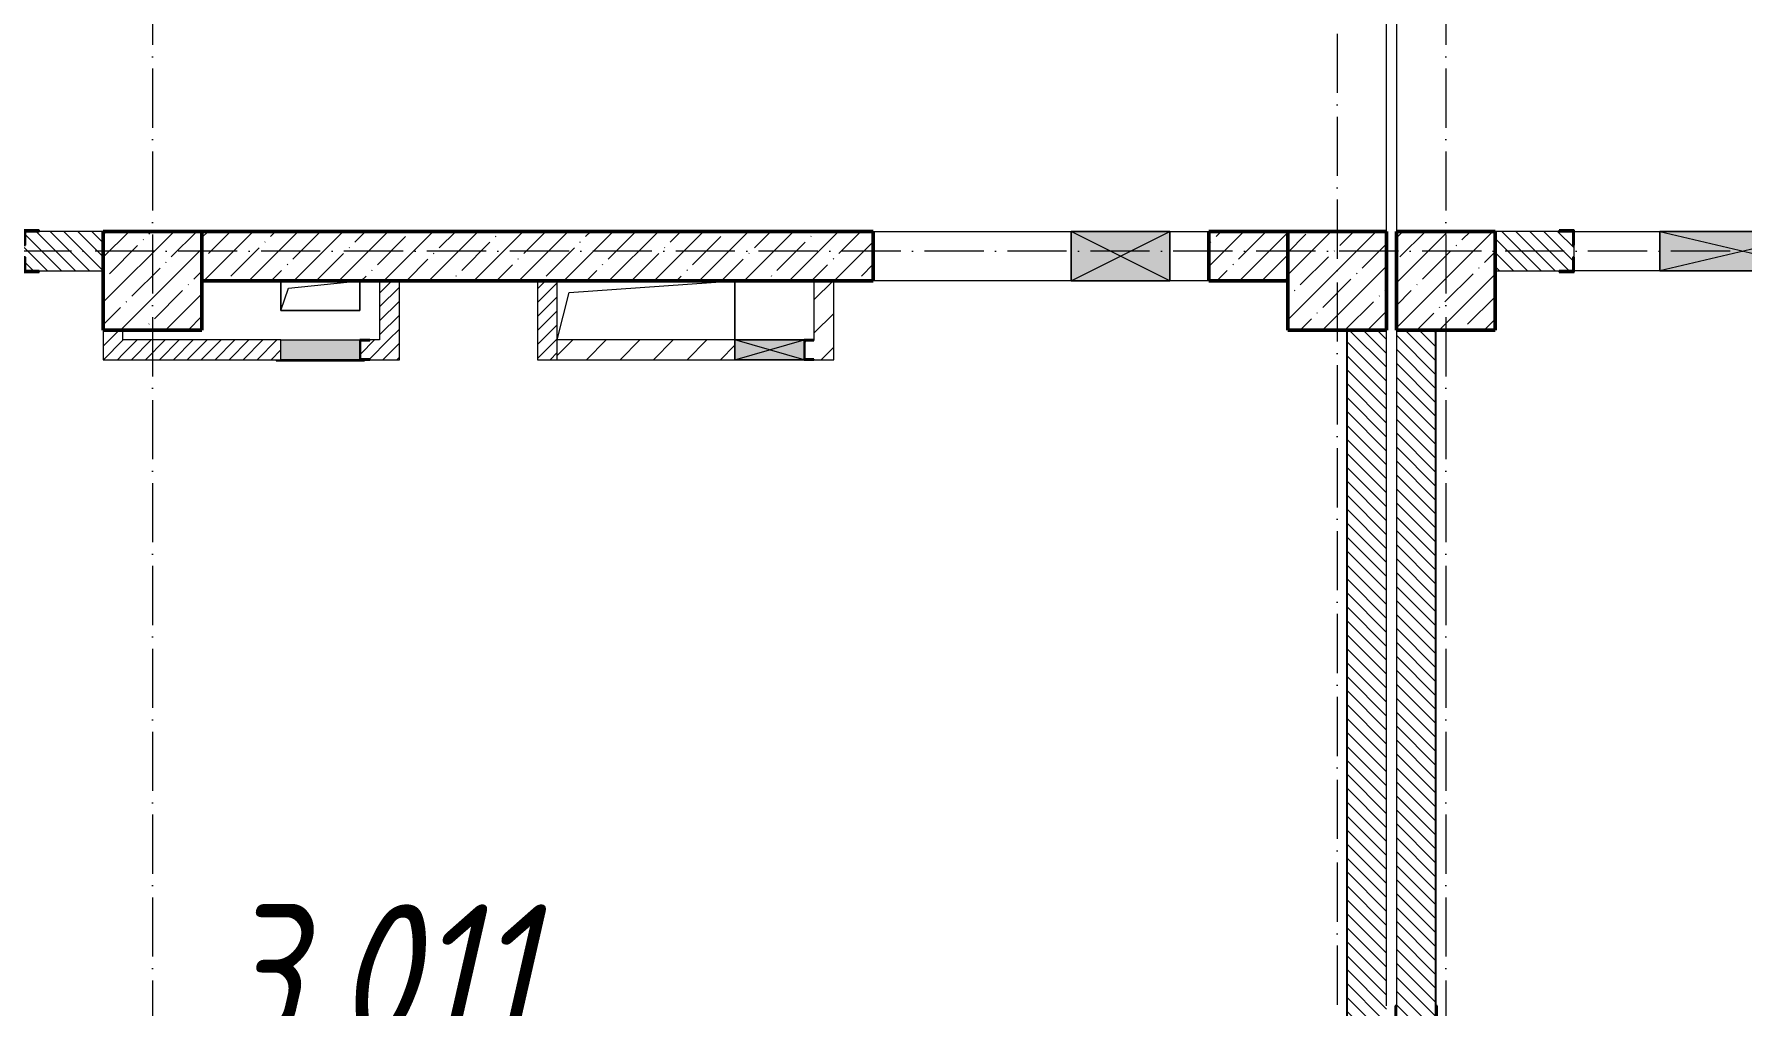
# Model space of a CAD drawing. Header units: millimetres. Extents: x -12989 to 629078, y -109036 to 555275.
# Drawn here: x 322121 to 330771, y -27607 to -22682 of the extents above; entities that cross this region are included whole.
import ezdxf

# ---------------------------------------------------------------- set-up
doc = ezdxf.new("R2010")
doc.units = ezdxf.units.MM
doc.linetypes.add('50_200_ШТРИХ_1Т_ш5_п1_п1_', pattern=[700, 500, -100, 0, -100])
for name, color, linetype, lineweight in [('4 -стяжа', 7, 'Continuous', 30), ('A-DETL-GENF-OTLN', 7, 'Continuous', 9), ('A-FLOR-____-OTLN', 7, 'Continuous', 9), ('A-GENM-____-MCUT', 7, 'Continuous', 25), ('A-GENM-____-OTLN', 7, 'Continuous', 9), ('A-GENM-____-OTLN-1', 7, 'Continuous', 25), ('A-GLAZ-____-OTLN', 7, 'Continuous', 9), ('A-WALL-____-MCUT', 7, 'Continuous', 13), ('A-WALL-____-MCUT-2', 7, 'Continuous', 50), ('A-WALL-____-OTLN', 7, 'Continuous', 9), ('A-WALL-____-PATT-1', 7, 'Continuous', 9), ('A-WALL-FNSH-MCUT-1', 7, 'Continuous', 9), ('I-WALL-____-OTLN', 7, 'Continuous', 9), ('S-COLS-____-MCUT', 7, 'Continuous', 50), ('S-COLS-____-OTLN', 7, 'Continuous', 9), ('S-GRID-____-OTLN-1', 7, '50_200_ШТРИХ_1Т_ш5_п1_п1_', 9), ('Марки помещений', 7, 'Continuous', 9)]:
    doc.layers.add(name, color=color, linetype=linetype, lineweight=lineweight)
doc.layers.add('A-GLAZ-____-OTLN-1', color=7, linetype='Continuous', lineweight=9, true_color=0xc0c0c0)
doc.layers.get('4 -стяжа').off()
doc.styles.add('ISOCPEUR_I_2', font='isocpeui.ttf', dxfattribs={"width": 0.85, "height": 2.3})
pattern_1 = [(135, (283770.707, -86863.456), (-35.35534, -35.35534), [])]
pattern_2 = [(45, (283770.707, -86863.456), (-35.35534, 35.35534), [])]
pattern_3 = [(45, (283770.71, -86863.46), (-84.85281, 84.85281), [])]

# ---------------------------------------------------------------- blocks, each defined once
blk = doc.blocks.new('BSC_Колонна _Прямоугольная - 500х500-V17-АР1_План отверстий 3 этажа в осях 1-64_Ю-ЯЯ')
at = {"layer": 'S-COLS-____-OTLN'}
h = blk.add_hatch(dxfattribs=at)
h.set_pattern_fill('FP_24', color=256, style=0, pattern_type=2)
h.set_pattern_definition([(45, (-44950, -62931.04), (-114.04925, 114.04925), []), (45, (-44835.95, -62931.04), (-114.04925, 114.04925), [201.613, -40.323, 3.353, -36.97])])
h.paths.add_polyline_path([(-250, -250), (250, -250), (250, 250), (-250, 250)], flags=0)
at = {"layer": 'S-COLS-____-MCUT'}
for p, q in [((250, 250), (-250, 250)), ((-250, 250), (-250, -250)), ((250, -250), (250, 250)), ((-250, -250), (250, -250))]:
    blk.add_line(p, q, dxfattribs=at)
blk = doc.blocks.new('BSC_Колонна _Прямоугольная - 500х500-V45-АР1_План отверстий 3 этажа в осях 1-64_Ю-ЯЯ')
at = {"layer": 'S-COLS-____-OTLN'}
h = blk.add_hatch(dxfattribs=at)
h.set_pattern_fill('FP_53', color=256, style=0, pattern_type=2)
h.set_pattern_definition([(45, (-38950, -62931.04), (-114.04925, 114.04925), []), (45, (-38835.95, -62931.04), (-114.04925, 114.04925), [201.613, -40.323, 3.353, -36.97])])
h.paths.add_polyline_path([(-250, -250), (250, -250), (250, 250), (-250, 250)], flags=0)
at = {"layer": 'S-COLS-____-MCUT'}
for p, q in [((250, 250), (-250, 250)), ((-250, 250), (-250, -250)), ((250, -250), (250, 250)), ((-250, -250), (250, -250))]:
    blk.add_line(p, q, dxfattribs=at)
blk = doc.blocks.new('BSC_Колонна _Прямоугольная - 500х500-V73-АР1_План отверстий 3 этажа в осях 1-64_Ю-ЯЯ')
at = {"layer": 'S-COLS-____-OTLN'}
h = blk.add_hatch(dxfattribs=at)
h.set_pattern_fill('FP_82', color=256, style=0, pattern_type=2)
h.set_pattern_definition([(45, (-45500, -62931.04), (-114.04925, 114.04925), []), (45, (-45385.95, -62931.04), (-114.04925, 114.04925), [201.613, -40.323, 3.353, -36.97])])
h.paths.add_polyline_path([(-250, -250), (250, -250), (250, 250), (-250, 250)], flags=0)
at = {"layer": 'S-COLS-____-MCUT'}
for p, q in [((250, 250), (-250, 250)), ((-250, 250), (-250, -250)), ((250, -250), (250, 250)), ((-250, -250), (250, -250))]:
    blk.add_line(p, q, dxfattribs=at)
blk = doc.blocks.new('154_Стойка_СКБ_Уголок - СМ-2480_200-28346303-АР1_План отверстий 3 этажа в осях 1-64_Ю-ЯЯ')
at = {"layer": 'A-GENM-____-MCUT'}
for p, q in [((125, 156), (125, 81)), ((200, 156), (125, 156)), ((131, 81), (131, 150)), ((131, 150), (200, 150)), ((200, 150), (200, 156)), ((125, 81), (131, 81)), ((131, 19), (125, 19)), ((125, 19), (125, -56)), ((131, -50), (131, 19)), ((125, -56), (200, -56)), ((200, -50), (131, -50)), ((200, -56), (200, -50))]:
    blk.add_line(p, q, dxfattribs=at)
blk = doc.blocks.new('Фахверк_СКБ_Уголок - 200_3960-28268576-АР1_План отверстий 3 этажа в осях 1-64_Ю-ЯЯ')
at = {"layer": 'A-GENM-____-MCUT'}
for p, q in [((200, 156), (125, 156)), ((125, 156), (125, 81)), ((131, 81), (131, 150)), ((131, 150), (200, 150)), ((200, 150), (200, 156)), ((125, 81), (131, 81)), ((131, 19), (125, 19)), ((125, 19), (125, -56)), ((131, -50), (131, 19)), ((125, -56), (200, -56)), ((200, -50), (131, -50)), ((200, -56), (200, -50))]:
    blk.add_line(p, q, dxfattribs=at)
blk = doc.blocks.new('Фахверк_СКБ_Уголок - 200_3550-28187522-АР1_План отверстий 3 этажа в осях 1-64_Ю-ЯЯ')
at = {"layer": 'A-GENM-____-MCUT'}
for p, q in [((125, 156), (50, 156)), ((50, 156), (50, 150)), ((50, 150), (119, 150)), ((119, 150), (119, 81)), ((125, 81), (125, 156)), ((119, 81), (125, 81)), ((125, 19), (119, 19)), ((119, 19), (119, -50)), ((125, -56), (125, 19)), ((119, -50), (50, -50)), ((50, -50), (50, -56)), ((50, -56), (125, -56))]:
    blk.add_line(p, q, dxfattribs=at)
blk = doc.blocks.new('AR_Отверстие Ниша - Лючок-32405595-АР1_План отверстий 3 этажа в осях 1-64_Ю-ЯЯ')
at = {"layer": 'A-GLAZ-____-OTLN'}
blk.add_hatch(color=256, dxfattribs=at).paths.add_polyline_path([(200, 50), (-200, 50), (-200, -50), (200, -50), (200, 47)], flags=0)
for p, q in [((-200, 50), (200, 50)), ((200, 50), (200, -50)), ((200, -50), (-200, -50))]:
    blk.add_line(p, q, dxfattribs=at)
blk = doc.blocks.new('Л_Общий_Лючок - Лючок-29759355-АР1_План отверстий 3 этажа в осях 1-64_Ю-ЯЯ')
at = {"layer": 'A-GLAZ-____-OTLN-1'}
blk.add_hatch(color=256, dxfattribs=at).paths.add_polyline_path([(-3, -6), (424, -6), (424, 0), (-24, 0), (-24, -6)], flags=0)
at = {"layer": 'A-GLAZ-____-OTLN'}
for p, q in [((-24, 0), (-24, -6)), ((424, 0), (424, -6)), ((-24, -6), (424, -6))]:
    blk.add_line(p, q, dxfattribs=at)
blk = doc.blocks.new('154_Фахверк_СКБ_Швеллер - Тип_100_3960-28331862-АР1_План отверстий 3 этажа в осях 1-64_Ю-ЯЯ')
at = {"layer": 'A-GENM-____-MCUT'}
for p, q in [((175, 50), (125, 50)), ((125, 50), (125, -50)), ((128, 47), (175, 47)), ((128, -47), (128, 47)), ((175, 47), (175, 50)), ((125, -50), (175, -50)), ((175, -47), (128, -47)), ((175, -50), (175, -47))]:
    blk.add_line(p, q, dxfattribs=at)
blk = doc.blocks.new('AR_Отверстие прямоугольное _в плите_ - AR_Отверстие прямоугольное _в плите_-30459225-АР1_План отверстий 3 этажа в осях 1-64_Ю-ЯЯ')
at = {"layer": 'A-GENM-____-OTLN'}
for p, q in [((-200, 75), (-200, -75)), ((-200, -75), (-162.5, 37.5)), ((-162.5, 37.5), (200, 75)), ((200, -75), (200, 75)), ((-200, -75), (200, -75))]:
    blk.add_line(p, q, dxfattribs=at)
blk = doc.blocks.new('AR_Отверстие прямоугольное _в плите_ - AR_Отверстие прямоугольное _в плите_-V199-АР1_План отверстий 3 этажа в осях 1-64_Ю-ЯЯ')
at = {"layer": 'A-GENM-____-OTLN'}
for p, q in [((-450, -150), (-390, 90)), ((-390, 90), (450, 150)), ((450, -150), (450, 150))]:
    blk.add_line(p, q, dxfattribs=at)
blk = doc.blocks.new('AR_Отверстие прямоугольное _в стене__БезПР - AR_Отверстие прямоугольное _в стене__БезПР-30512450-АР1_План отверстий 3 этажа в осях 1-64_Ю-ЯЯ')
at = {"layer": 'A-GLAZ-____-OTLN-1'}
blk.add_hatch(color=256, dxfattribs=at).paths.add_polyline_path([(-250, 125), (-250, -125), (250, -125), (250, 125)], flags=0)
at = {"layer": 'A-DETL-GENF-OTLN'}
for p, q in [((-250, -125), (-250, 125)), ((-250, 125), (250, 125)), ((250, 125), (-250, -125)), ((-250, 125), (250, -125)), ((250, 125), (-250, 125)), ((-250, 125), (-250, -125)), ((250, 125), (250, -125)), ((250, -125), (250, 125)), ((250, -125), (-250, -125)), ((-250, -125), (250, -125))]:
    blk.add_line(p, q, dxfattribs=at)
at = {"layer": 'A-GLAZ-____-OTLN'}
blk.add_line((250, 125), (-250, 125), dxfattribs=at)
blk = doc.blocks.new('AR_Отверстие прямоугольное _в стене_ - AR_Отверстие прямоугольное _в стене__ОВ-36925070-АР1_План отверстий 3 этажа в осях 1-64_Ю-ЯЯ')
at = {"layer": 'A-GLAZ-____-OTLN'}
blk.add_hatch(color=256, dxfattribs=at).paths.add_polyline_path([(-175, 50), (-175, -50), (175, -50), (175, 50)], flags=0)
at = {"layer": 'A-DETL-GENF-OTLN'}
for p, q in [((-175, 50), (175, 50)), ((175, 50), (-175, -50)), ((-175, 50), (175, -50)), ((175, 50), (-175, 50)), ((175, 50), (175, -50)), ((175, -50), (175, 50)), ((175, -50), (-175, -50)), ((-175, -50), (175, -50))]:
    blk.add_line(p, q, dxfattribs=at)
blk = doc.blocks.new('AR_Отверстие прямоугольное _в стене_ - AR_Отверстие прямоугольное _в стене__ОВ-36927705-АР1_План отверстий 3 этажа в осях 1-64_Ю-ЯЯ')
at = {"layer": 'A-GLAZ-____-OTLN'}
blk.add_hatch(color=256, dxfattribs=at).paths.add_polyline_path([(425, -100), (425, 100), (-425, 100), (-425, -100)], flags=0)
at = {"layer": 'A-DETL-GENF-OTLN'}
for p, q in [((-425, -100), (-425, 100)), ((-425, 100), (425, 100)), ((425, 100), (-425, -100)), ((-425, 100), (425, -100)), ((425, 100), (-425, 100)), ((-425, 100), (-425, -100)), ((425, 100), (425, -100)), ((425, -100), (425, 100)), ((425, -100), (-425, -100)), ((-425, -100), (425, -100))]:
    blk.add_line(p, q, dxfattribs=at)
blk = doc.blocks.new('154_Фахверк_СКБ_Швеллер - Тип_100_3960_зеркало-36793856-АР1_План отверстий 3 этажа в осях 1-64_Ю-ЯЯ')
at = {"layer": 'A-GENM-____-MCUT'}
for p, q in [((175, 50), (125, 50)), ((125, 50), (125, -50)), ((128, 47), (175, 47)), ((128, -47), (128, 47)), ((175, 47), (175, 50)), ((125, -50), (175, -50)), ((175, -47), (128, -47)), ((175, -50), (175, -47))]:
    blk.add_line(p, q, dxfattribs=at)
blk = doc.blocks.new('3эт')
at = {"layer": 'S-GRID-____-OTLN-1', "color": 251, "ltscale": 0.6, "true_color": 0x636466}
for p, q in [((322720.7, 4029.4), (322720.7, -33971.9)), ((329270.7, 4029.4), (329270.7, -33971.9)), ((328720.7, 3785.7), (328720.7, -33833.1)), ((387845.1, -23782.4), (279101.9, -23782.4))]:
    blk.add_line(p, q, dxfattribs=at)

msp = doc.modelspace()

# ---------------------------------------------------------------- hatches: boundary and pattern name
at = {"layer": 'A-WALL-____-PATT-1'}
h = msp.add_hatch(dxfattribs=at)
h.set_pattern_fill('FP_9', color=256, style=0, pattern_type=2)
h.set_pattern_definition(pattern_1)
h.paths.add_polyline_path([(320295.7074, -23882.4142), (320364.7074, -23882.4142), (320364.7074, -23813.4142), (320370.7074, -23813.4142), (320370.7074, -23751.4142), (320364.7074, -23751.4142), (320364.7074, -23682.4142), (319970.7074, -23682.4142), (319970.7074, -23882.4142), (320164.7074, -23882.4142)], flags=0)
h.paths.add_polyline_path([(322076.7074, -23882.4142), (322470.7074, -23882.4142), (322470.7074, -23682.4142), (322076.7074, -23682.4142), (322076.7074, -23751.4142), (322070.7074, -23751.4142), (322070.7074, -23813.4142), (322076.7074, -23813.4142), (322076.7074, -23842.4142)], flags=0)
h = msp.add_hatch(dxfattribs=at)
h.set_pattern_fill('FP_12', color=256, style=0, pattern_type=2)
h.set_pattern_definition([(45, (283770.7, -86863.46), (-114.04925, 114.04925), []), (45, (283884.76, -86863.46), (-114.04925, 114.04925), [201.612, -40.322, 3.353, -36.97])])
h.paths.add_polyline_path([(328470.7074, -23932.4142), (328470.7074, -23682.4142), (328070.7074, -23682.4142), (328070.7074, -23932.4142)], flags=0)
h.paths.add_polyline_path([(326175.8244, -23932.4142), (326370.7074, -23932.4142), (326370.7074, -23682.4142), (322970.7074, -23682.4142), (322970.7074, -23932.4142), (324408.3601, -23932.4142)], flags=0)
h = msp.add_hatch(dxfattribs=at)
h.set_pattern_fill('FP_9', color=256, style=0, pattern_type=2)
h.set_pattern_definition(pattern_1)
h.paths.add_polyline_path([(329520.7074, -23882.4142), (329914.7074, -23882.4142), (329914.7074, -23813.4142), (329920.7074, -23813.4142), (329920.7074, -23751.4142), (329914.7074, -23751.4142), (329914.7074, -23682.4142), (329520.7074, -23682.4142)], flags=0)
h.paths.add_polyline_path([(331626.7074, -23882.4142), (332020.7074, -23882.4142), (332020.7074, -23682.4142), (331626.7074, -23682.4142), (331626.7074, -23751.4142), (331620.7074, -23751.4142), (331620.7074, -23813.4142), (331626.7074, -23813.4142), (331626.7074, -23842.4142)], flags=0)
h = msp.add_hatch(dxfattribs=at)
h.set_pattern_fill('FP_8', color=256, style=0, pattern_type=2)
h.set_pattern_definition(pattern_2)
h.paths.add_polyline_path([(323970.7074, -24232.4142), (323970.7074, -23932.4142), (323870.7074, -23932.4142), (323870.7074, -24232.4142)], flags=0)
h = msp.add_hatch(dxfattribs=at)
h.set_pattern_fill('FP_8', color=256, style=0, pattern_type=2)
h.set_pattern_definition(pattern_2)
h.paths.add_polyline_path([(324770.7074, -24332.4142), (324770.7074, -23932.4142), (324670.7074, -23932.4142), (324670.7074, -24332.4142)], flags=0)
h = msp.add_hatch(dxfattribs=at)
h.set_pattern_fill('FP_7', color=256, style=0, pattern_type=2)
h.set_pattern_definition(pattern_3)
h.paths.add_polyline_path([(326170.7074, -24232.4142), (326170.7074, -23932.4142), (326070.7074, -23932.4142), (326070.7074, -24232.4142)], flags=0)
h = msp.add_hatch(dxfattribs=at)
h.set_pattern_fill('FP_8', color=256, style=0, pattern_type=2)
h.set_pattern_definition(pattern_2)
h.paths.add_polyline_path([(322570.7074, -24332.4142), (322570.7074, -24182.4142), (322470.7074, -24182.4142), (322470.7074, -24332.4142)], flags=0)
h = msp.add_hatch(dxfattribs=at)
h.set_pattern_fill('FP_9', color=256, style=0, pattern_type=2)
h.set_pattern_definition(pattern_1)
h.paths.add_polyline_path([(328770.7074, -31182.4142), (328970.7074, -31182.4142), (328970.7074, -27682.4142), (328901.7074, -27682.4142), (328901.7074, -27676.4142), (328970.7074, -27676.4142), (328970.7074, -24182.4142), (328770.7074, -24182.4142), (328770.7074, -27676.4142), (328839.7074, -27676.4142), (328839.7074, -27682.4142), (328770.7074, -27682.4142), (328770.7074, -29640.0033)], flags=0)
h = msp.add_hatch(dxfattribs=at)
h.set_pattern_fill('FP_9', color=256, style=0, pattern_type=2)
h.set_pattern_definition(pattern_1)
h.paths.add_polyline_path([(329020.7074, -31182.4142), (329220.7074, -31182.4142), (329220.7074, -27682.4142), (329151.7074, -27682.4142), (329151.7074, -27676.4142), (329220.7074, -27676.4142), (329220.7074, -24182.4142), (329020.7074, -24182.4142), (329020.7074, -27676.4142), (329089.7074, -27676.4142), (329089.7074, -27682.4142), (329020.7074, -27682.4142), (329020.7074, -29640.0033)], flags=0)
h = msp.add_hatch(dxfattribs=at)
h.set_pattern_fill('FP_8', color=256, style=0, pattern_type=2)
h.set_pattern_definition(pattern_2)
h.paths.add_polyline_path([(323970.7074, -24332.4142), (323970.7074, -24232.4142), (323820.7074, -24232.4142), (323820.7074, -24235.4142), (323773.7074, -24235.4142), (323773.7074, -24329.4142), (323820.7074, -24329.4142), (323820.7074, -24332.4142)], flags=0)
h.paths.add_polyline_path([(322640.8958, -24332.4142), (323370.7074, -24332.4142), (323370.7074, -24232.4142), (322570.7074, -24232.4142), (322570.7074, -24332.4142)], flags=0)
h = msp.add_hatch(dxfattribs=at)
h.set_pattern_fill('FP_7', color=256, style=0, pattern_type=2)
h.set_pattern_definition(pattern_3)
h.paths.add_polyline_path([(325670.7074, -24332.4142), (325670.7074, -24232.4142), (324770.7074, -24232.4142), (324770.7074, -24332.4142)], flags=0)
h.paths.add_polyline_path([(326070.7074, -24332.4142), (326170.7074, -24332.4142), (326170.7074, -24232.4142), (326070.7074, -24232.4142), (326070.7074, -24235.4142), (326023.7074, -24236.0295), (326023.7074, -24329.4142), (326070.7074, -24329.4142)], flags=0)

# ---------------------------------------------------------------- linework, layer by layer
for points in [[(328770.7074, -31182.4142), (328770.7074, -24182.4142)], [(329220.7074, -31182.4142), (329220.7074, -24182.4142)]]:
    msp.add_lwpolyline(points)
at = {"layer": 'A-FLOR-____-OTLN'}
for p, q in [((328970.7074, -23682.4142), (328970.7074, -19332.4142)), ((329020.7074, -19582.4142), (329020.7074, -23682.4142)), ((323370.7074, -24082.4142), (323370.7074, -23932.4142)), ((323770.7074, -23932.4142), (323770.7074, -24082.4142)), ((325670.7074, -23932.4142), (325670.7074, -24232.4142)), ((323770.7074, -24082.4142), (323370.7074, -24082.4142))]:
    msp.add_line(p, q, dxfattribs=at)
at = {"layer": 'A-WALL-____-MCUT'}
for p, q in [((322470.7074, -23682.4142), (322145.7074, -23682.4142)), ((329845.7074, -23682.4142), (329520.7074, -23682.4142)), ((329920.7074, -23813.4142), (329920.7074, -23751.4142)), ((322145.7074, -23882.4142), (322470.7074, -23882.4142)), ((329520.7074, -23882.4142), (329845.7074, -23882.4142)), ((328770.7074, -24182.4142), (328770.7074, -27607.4142)), ((328970.7074, -27607.4142), (328970.7074, -24182.4142)), ((329020.7074, -24182.4142), (329020.7074, -27607.4142)), ((329220.7074, -27607.4142), (329220.7074, -24182.4142))]:
    msp.add_line(p, q, dxfattribs=at)
at = {"layer": 'A-WALL-____-MCUT-2'}
for p, q in [((326370.7074, -23682.4142), (322970.7074, -23682.4142)), ((326370.7074, -23932.4142), (326370.7074, -23682.4142)), ((328470.7074, -23682.4142), (328070.7074, -23682.4142)), ((328070.7074, -23682.4142), (328070.7074, -23932.4142)), ((322970.7074, -23932.4142), (326370.7074, -23932.4142)), ((328070.7074, -23932.4142), (328470.7074, -23932.4142))]:
    msp.add_line(p, q, dxfattribs=at)
at = {"layer": 'A-WALL-____-OTLN'}
for p, q in [((326370.7074, -23682.4142), (327373.1571, -23682.4142)), ((327873.1571, -23682.4142), (328070.7074, -23682.4142)), ((327373.1571, -23932.4142), (326370.7074, -23932.4142)), ((328070.7074, -23932.4142), (327873.1571, -23932.4142))]:
    msp.add_line(p, q, dxfattribs=at)
at = {"layer": 'A-WALL-FNSH-MCUT-1'}
for p, q in [((323870.7074, -23932.4142), (323870.7074, -24232.4142)), ((323970.7074, -24332.4142), (323970.7074, -23932.4142)), ((324670.7074, -23932.4142), (324670.7074, -24332.4142)), ((324770.7074, -24332.4142), (324770.7074, -23932.4142)), ((326070.7074, -23932.4142), (326070.7074, -24232.4142)), ((326170.7074, -24332.4142), (326170.7074, -23932.4142)), ((322470.7074, -24182.4142), (322470.7074, -24332.4142)), ((322570.7074, -24232.4142), (322570.7074, -24182.4142)), ((323370.7074, -24232.4142), (322570.7074, -24232.4142)), ((323870.7074, -24232.4142), (323820.7074, -24232.4142)), ((325670.7074, -24232.4142), (324770.7074, -24232.4142)), ((322470.7074, -24332.4142), (323370.7074, -24332.4142)), ((323820.7074, -24332.4142), (323970.7074, -24332.4142)), ((324670.7074, -24332.4142), (325670.7074, -24332.4142)), ((326070.7074, -24332.4142), (326170.7074, -24332.4142))]:
    msp.add_line(p, q, dxfattribs=at)
at = {"layer": 'I-WALL-____-OTLN'}
for p, q in [((329920.7074, -23682.4142), (330355.7074, -23682.4142)), ((330355.7074, -23882.4142), (329920.7074, -23882.4142))]:
    msp.add_line(p, q, dxfattribs=at)

# ---------------------------------------------------------------- block references
at = {"layer": '4 -стяжа'}
msp.add_blockref('3эт', (0, 0), dxfattribs=at)
at = {"layer": 'A-GENM-____-OTLN'}
for name, p in [('AR_Отверстие прямоугольное _в плите_ - AR_Отверстие прямоугольное _в плите_-30459225-АР1_План отверстий 3 этажа в осях 1-64_Ю-ЯЯ', (323570.7074, -24007.4142)), ('AR_Отверстие прямоугольное _в плите_ - AR_Отверстие прямоугольное _в плите_-V199-АР1_План отверстий 3 этажа в осях 1-64_Ю-ЯЯ', (325220.7074, -24082.4142))]:
    msp.add_blockref(name, p, dxfattribs=at)
at = {"layer": 'A-GENM-____-OTLN-1'}
for name, p in [('154_Стойка_СКБ_Уголок - СМ-2480_200-28346303-АР1_План отверстий 3 этажа в осях 1-64_Ю-ЯЯ', (321945.7074, -23832.4142)), ('154_Фахверк_СКБ_Швеллер - Тип_100_3960-28331862-АР1_План отверстий 3 этажа в осях 1-64_Ю-ЯЯ', (323645.7074, -24282.4142)), ('154_Фахверк_СКБ_Швеллер - Тип_100_3960_зеркало-36793856-АР1_План отверстий 3 этажа в осях 1-64_Ю-ЯЯ', (325895.7074, -24282.4142))]:
    msp.add_blockref(name, p, dxfattribs=at)
for name, p, rotation in [('Фахверк_СКБ_Уголок - 200_3960-28268576-АР1_План отверстий 3 этажа в осях 1-64_Ю-ЯЯ', (330045.7074, -23732.4142), 180), ('Фахверк_СКБ_Уголок - 200_3550-28187522-АР1_План отверстий 3 этажа в осях 1-64_Ю-ЯЯ', (329070.7074, -27557.4142), 269.9999999999999)]:
    msp.add_blockref(name, p, dxfattribs=dict(at, rotation=rotation))
at = {"layer": 'A-GLAZ-____-OTLN', "rotation": 180}
for name, p in [('AR_Отверстие прямоугольное _в стене__БезПР - AR_Отверстие прямоугольное _в стене__БезПР-30512450-АР1_План отверстий 3 этажа в осях 1-64_Ю-ЯЯ', (327623.1571, -23807.4142)), ('AR_Отверстие Ниша - Лючок-32405595-АР1_План отверстий 3 этажа в осях 1-64_Ю-ЯЯ', (323570.7074, -24282.4142)), ('AR_Отверстие прямоугольное _в стене_ - AR_Отверстие прямоугольное _в стене__ОВ-36925070-АР1_План отверстий 3 этажа в осях 1-64_Ю-ЯЯ', (325845.7074, -24282.4142))]:
    msp.add_blockref(name, p, dxfattribs=at)
at = {"layer": 'A-GLAZ-____-OTLN'}
for name, p in [('AR_Отверстие прямоугольное _в стене_ - AR_Отверстие прямоугольное _в стене__ОВ-36927705-АР1_План отверстий 3 этажа в осях 1-64_Ю-ЯЯ', (330780.7074, -23782.4142)), ('Л_Общий_Лючок - Лючок-29759355-АР1_План отверстий 3 этажа в осях 1-64_Ю-ЯЯ', (323370.7074, -24332.4142))]:
    msp.add_blockref(name, p, dxfattribs=at)
at = {"layer": 'S-COLS-____-OTLN'}
for name, p in [('BSC_Колонна _Прямоугольная - 500х500-V45-АР1_План отверстий 3 этажа в осях 1-64_Ю-ЯЯ', (322720.7074, -23932.4142)), ('BSC_Колонна _Прямоугольная - 500х500-V17-АР1_План отверстий 3 этажа в осях 1-64_Ю-ЯЯ', (328720.7074, -23932.4142)), ('BSC_Колонна _Прямоугольная - 500х500-V73-АР1_План отверстий 3 этажа в осях 1-64_Ю-ЯЯ', (329270.7074, -23932.4142))]:
    msp.add_blockref(name, p, dxfattribs=at)

# ---------------------------------------------------------------- texts
at = {"layer": 'Марки помещений', "insert": (323047.9399, -27093.0009), "char_height": 700, "width": 689.45125, "attachment_point": 1, "style": 'ISOCPEUR_I_2'}
msp.add_mtext('3.011', dxfattribs=at)

doc.saveas('drawing.dxf')
